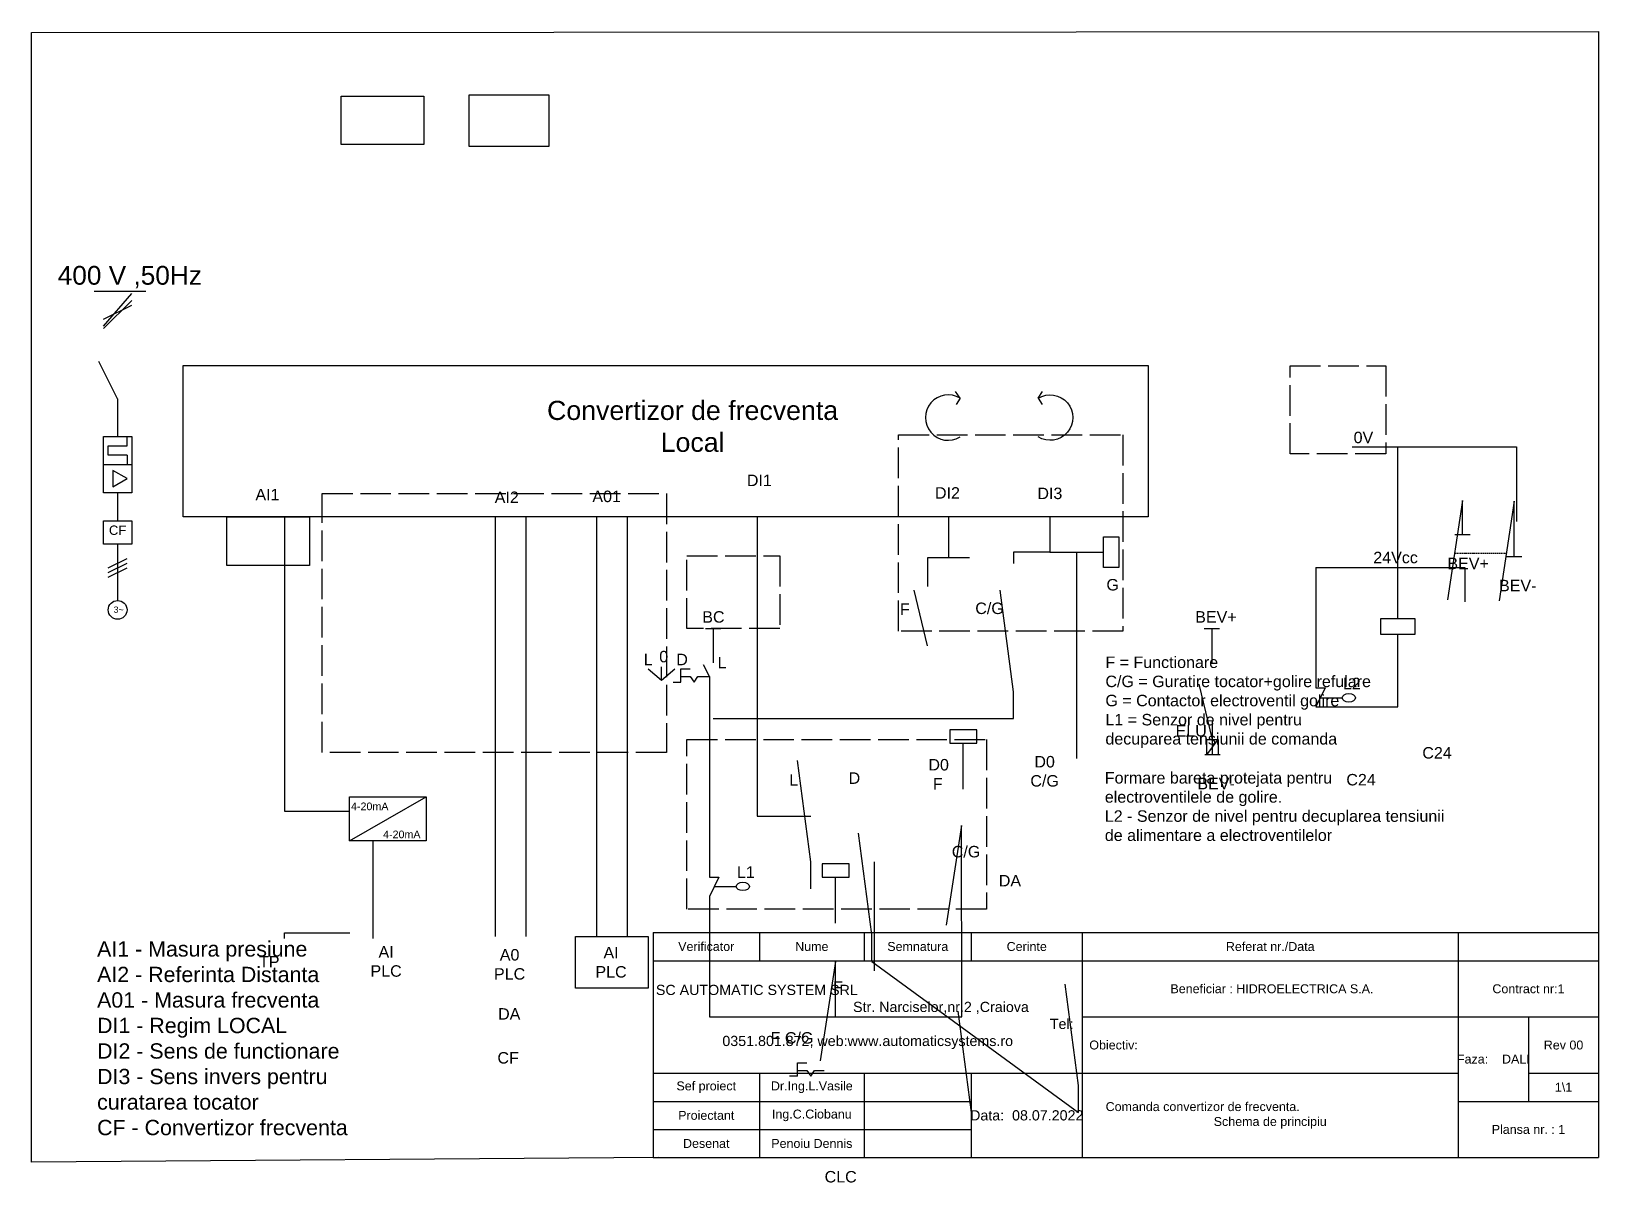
# Model space of a CAD drawing. Header units: inches. Extents: x -11 to 603, y -7 to 444.
import ezdxf

# ---------------------------------------------------------------- set-up
doc = ezdxf.new("R2010")
doc.units = ezdxf.units.IN
doc.header["$MEASUREMENT"] = 0
doc.linetypes.add('ACAD_ISO02W100', pattern=[15, 12, -3])
doc.linetypes.add('HIDDENX2', pattern=[0.75, 0.5, -0.25])
doc.styles.get("Standard").update_dxf_attribs({"font": 'arial.ttf'})

# ---------------------------------------------------------------- blocks, each defined once
blk = doc.blocks.new('*T2')
at = {"color": 0, "linetype": 'ByBlock', "lineweight": -2, "transparency": 16777216}
for p, q in [((0, 0), (370.69, 0)), ((0, 0), (0, -88.3)), ((41.62, 0), (41.62, -11.12)), ((82.77, 0), (82.77, -11.12)), ((124.7, 0), (124.7, -11.12)), ((168.22, 0), (168.22, -88.3)), ((315.65, 0), (315.65, -88.3)), ((370.69, 0), (370.69, -88.3)), ((0, -11.12), (370.69, -11.12)), ((168.22, -33.17), (370.69, -33.17)), ((343.17, -33.17), (343.17, -66.25)), ((0, -55.22), (315.65, -55.22)), ((41.62, -55.22), (41.62, -88.3)), ((82.77, -55.22), (82.77, -88.3)), ((124.7, -55.22), (124.7, -88.3)), ((343.17, -55.22), (370.69, -55.22)), ((0, -66.25), (124.7, -66.25)), ((315.65, -66.25), (370.69, -66.25)), ((0, -77.27), (124.7, -77.27)), ((0, -88.3), (370.69, -88.3))]:
    blk.add_line(p, q, dxfattribs=at)
at = {"color": 0, "transparency": 16777216}
for s, insert, char_height, width, attachment_point in [('Verificator', (20.81, -5.56), 3.5, 41.5022, 5), ('Nume', (62.2, -5.56), 3.5, 41.0327, 5), ('Semnatura', (103.74, -5.56), 3.5, 41.8082, 5), ('Cerinte', (146.46, -5.56), 3.5, 43.3942, 5), ('Referat nr./Data', (241.93, -5.56), 3.5, 147.3136, 5), ('SC AUTOMATIC SYSTEM SRL                                                                                                            Str. Narciselor,nr.2 ,Craiova                                                                                                                                                                                                                                                                                                                                           Tel: 0351.801.872, web:www.automaticsystems.ro', (84.11, -33.17), 4, 168.0973, 5), (' Beneficiar : HIDROELECTRICA S.A.', (241.93, -22.14), 3.5, 147.3136, 5), ('Contract nr:1', (343.17, -22.14), 3.5, 54.9189, 5), ('  Obiectiv:', (168.28, -44.19), 3.5, 147.3136, 4), ('Rev 00', (356.93, -44.19), 3.5, 27.3994, 5), ('Faza:    DALI', (329.41, -49.71), 3.5, 27.3994, 5), ('Sef proiect', (20.81, -60.73), 3.5, 41.5022, 5), ('Dr.Ing.L.Vasile', (62.2, -60.73), 3.5, 41.0327, 5), ('\\A1;1\\\\1', (356.93, -60.73), 3.5, 27.3994, 5), ('Comanda convertizor de frecventa.                                        Schema de principiu', (241.93, -71.76), 3.5, 147.3136, 5), ('Proiectant', (20.81, -71.76), 3.5, 41.5022, 5), ('Ing.C.Ciobanu', (62.2, -71.76), 3.5, 41.0327, 5), ('Data:  08.07.2022', (146.46, -71.76), 4, 43.3942, 5), ('Plansa nr. : 1', (343.17, -77.27), 3.5, 54.9189, 5), ('Desenat', (20.81, -82.78), 3.5, 41.5022, 5), ('Penoiu Dennis', (62.2, -82.78), 3.5, 41.0327, 5)]:
    blk.add_mtext(s, dxfattribs=dict(at, insert=insert, char_height=char_height, width=width, attachment_point=attachment_point))
blk = doc.blocks.new('rotate')
at = {"linetype": 'Continuous'}
for q in [(297.86, 321.99), (298.01, 318.56)]:
    blk.add_line((299.02, 320.19), q, dxfattribs=at)
blk.add_arc((295.9, 315.14), 5.93, 58.1704, 301.6717, dxfattribs=at)
blk = doc.blocks.new('Tranzistor')
at = {"linetype": 'Continuous'}
for p, q in [((46, 411), (51.5, 411)), ((47, 407.25, -71.65), (50, 410.75, -186.31)), ((47, 407), (50, 410, -85.97)), ((48.5, 411), (48.5, 411, -401.07)), ((47, 408), (50, 409.5))]:
    blk.add_line(p, q, dxfattribs=at)

msp = doc.modelspace()

# ---------------------------------------------------------------- linework, layer by layer
at = {"linetype": 'Continuous'}
for p, q in [((22.35, 300.15), (15, 314.85)), ((22.35, 300.15), (22.35, 285.44)), ((352.62, 300.41, 6357.19), (352.62, 300.41, 6357.19)), ((352.62, 300.41, 6357.19), (352.62, 300.41, 6357.19)), ((352.62, 300.41, 6357.19), (352.62, 300.41, 6357.19)), ((352.62, 300.41, 6357.19), (352.62, 300.41, 6357.19)), ((26.03, 281.76), (26.03, 285.44)), ((26.03, 278.09), (26.03, 274.41)), ((16.84, 274.41), (27.87, 274.41)), ((22.35, 263.38), (22.35, 252.35)), ((74.94, 253.9, 6357.19), (74.94, 253.9, -3102.01)), ((87.73, 253.9, 6357.19), (87.73, 138.55, 6357.19)), ((170.35, 253.9, 6357.19), (170.35, 89.37, 6357.19)), ((182.35, 253.9, 6357.19), (182.35, 89.37, 6357.19)), ((210.1, 253.9, 6357.19), (210.1, 89.37, 6357.19)), ((222.1, 253.9, 6357.19), (222.1, 89.37, 6357.19)), ((22.35, 243.16), (22.35, 221.1)), ((18.68, 233.97), (26.03, 237.65)), ((18.68, 232.13), (26.03, 235.81)), ((18.68, 230.29), (26.03, 233.97)), ((113.27, 126.87, 6357.19), (143.35, 144.12, 6357.19)), ((87.73, 138.55, 6357.19), (113.27, 138.55, 6357.19)), ((122.35, 126.87, 6357.19), (122.35, 88.62, 6357.19)), ((132.85, 126.87, 6357.19), (132.85, 126.87, 4165.79)), ((87.73, 88.62, 6357.19), (87.73, 90.87, 8720.57)), ((87.73, 90.87, 8720.57), (113.35, 90.87, 8720.57))]:
    msp.add_line(p, q, dxfattribs=at)
for p, q in [((506.35, 281.37, 2919.73), (570.77, 281.37, 2919.73)), ((524.27, 213.87, 2919.73), (524.27, 281.37, 2919.73)), ((570.77, 281.37, 2919.73), (570.77, 252.12, 1630.65)), ((549.65, 260.39, 233.65), (543.73, 221.39, 3306.44)), ((549.65, 246.89, 233.65), (549.65, 260.39, 233.65)), ((569.91, 260.01, 233.65), (563.98, 221.01, 3306.44)), ((569.91, 238.24, 233.65), (569.91, 260.01, 233.65)), ((273.1, 253.9, 6357.19), (273.1, 136.62, 6357.19)), ((348.1, 253.9, 6357.19), (348.1, 237.87, 6357.19)), ((387.85, 253.9, 6357.19), (387.85, 240.12, 6357.19)), ((552.65, 246.89, 233.65), (546.65, 246.89, 233.65)), ((387.85, 240.12, 6357.19), (373.6, 240.12, 6357.19)), ((373.6, 240.12, 6357.19), (373.6, 235.62, 5841.52)), ((387.85, 240.12, 6357.19), (408.85, 240.12, 6357.19)), ((398.35, 240.12, 6357.19), (398.35, 159.12, 6357.19)), ((356.35, 237.87, 6357.19), (339.85, 237.87, 6357.19)), ((339.85, 237.87, 6357.19), (339.85, 226.62, 6357.19)), ((356.35, 237.87, 6357.19), (356.35, 237.87, 3263.41)), ((356.35, 237.87, 3263.41), (356.35, 237.87, 1845.61)), ((492.1, 234.12, 6357.19), (550.6, 234.12, 6357.19)), ((492.1, 234.12, 6357.19), (492.1, 186.87, 6357.19)), ((550.6, 234.12, 6357.19), (550.6, 234.12, 6328.69)), ((550.6, 234.12, 6328.69), (550.6, 220.62, 3478.31)), ((572.91, 238.24, 233.65), (566.91, 238.24, 233.65)), ((339.85, 203.37, 6958.79), (334.6, 225.12, 6357.19)), ((373.64, 185.37, 7990.07), (368.39, 225.12, 6357.19)), ((252.85, 210.12, 6357.19), (258.85, 210.12, 6357.19)), ((255.85, 210.12, 6357.19), (255.85, 196.62, 6357.19)), ((448.3, 210.13, 6357.19), (454.3, 210.13, 6357.19)), ((451.3, 210.13, 6357.19), (451.3, 196.63, 6357.19)), ((339.85, 203.37, 6357.19), (339.85, 203.37, 6958.79)), ((524.27, 179.37, 2919.73), (524.27, 207.87, 2919.73)), ((230.35, 194.37, 6357.19), (235.6, 189.87, 6357.19)), ((235.6, 189.87, 6357.19), (235.6, 195.12, 6357.19)), ((235.6, 189.87, 6357.19), (240.85, 194.37, 6357.19)), ((243.1, 189.12, 6357.19), (243.1, 194.37, 6357.19)), ((243.1, 194.37, 6357.19), (246.85, 194.37, 6357.19)), ((243.1, 191.37, 6357.19), (246.85, 191.37, 6357.19)), ((246.85, 191.37, 6357.19), (248.35, 189.12, 6357.19)), ((248.35, 189.12, 6357.19), (249.85, 191.37, 6357.19)), ((249.85, 191.37, 6357.19), (254.35, 191.37, 6357.19)), ((254.35, 191.37, 6357.19), (252.1, 195.87, 6357.19)), ((254.35, 191.37, 6357.19), (254.35, 112.62, 6357.19)), ((240.1, 189.12, 6357.19), (243.1, 189.12, 6357.19)), ((373.64, 174.87, 7990.07), (373.64, 185.37, 7990.07)), ((451.62, 166.63, 7345.08), (446.37, 188.38, 6743.48)), ((492.1, 186.87, 6357.19), (495.85, 186.87, 6357.19)), ((495.85, 186.87, 6357.19), (492.1, 179.37, 6357.19)), ((492.1, 179.37, 6357.19), (492.1, 179.37, 2919.73)), ((492.1, 179.37, 2919.73), (524.27, 179.37, 2919.73)), ((493.9, 182.97, 6357.19), (502.45, 182.97, 6357.19)), ((255.85, 174.87, 7990.07), (373.64, 174.87, 7990.07)), ((451.63, 160.63, 5970.24), (451.63, 174.13, 5970.24)), ((449.41, 160.62, 6743.48), (453.9, 166.63, 6743.48)), ((451.62, 166.63, 6743.48), (451.62, 166.63, 7345.08)), ((353.85, 147.14, 255.69), (353.85, 165.14, 255.69)), ((454.63, 160.63, 5970.24), (448.63, 160.63, 5970.24)), ((294.14, 118.63, 7990.07), (288.89, 158.38, 6357.19)), ((273.1, 136.62, 6357.19), (294.1, 136.62, 6357.19)), ((318.11, 90.13, 9622.95), (312.86, 129.88, 7990.07)), ((353.15, 132.88, 233.65), (347.23, 93.88, 3306.44)), ((353.35, 57.87, 3306.44), (353.15, 132.88, 233.65)), ((294.14, 108.13, 7990.07), (294.14, 118.63, 7990.07)), ((294.14, 118.63, 11169.42), (294.14, 118.63, 8720.1)), ((318.96, 118.63, 11169.42), (318.96, 75.87, 11169.42)), ((254.35, 112.62, 6357.19), (258.1, 112.62, 6357.19)), ((258.1, 112.62, 6357.19), (254.35, 105.12, 6357.19)), ((303.77, 94.62, 3306.44), (303.77, 112.62, 3306.44)), ((254.35, 105.12, 6357.19), (254.35, 57.87, 3306.44)), ((256.3, 109.02, 6357.19), (264.85, 109.02, 6357.19)), ((318.11, 79.63, 8719.34), (318.11, 90.13, 9622.95)), ((303.77, 79.62, 3306.44), (297.85, 40.62, 6357.19)), ((303.77, 57.87, 3306.44), (303.77, 79.62, 3306.44)), ((318.11, 79.63, 8719.34), (399.14, 20.45, 12110.58)), ((399.14, 30.95, 13014.19), (393.89, 70.7, 11381.31)), ((254.35, 57.87, 3306.44), (353.35, 57.87, 3306.44)), ((357.18, 20.41, 13617.98), (351.93, 60.16, 11985.1)), ((288.85, 34.62, 6357.19), (288.85, 39.87, 6357.19)), ((288.85, 39.87, 6357.19), (292.6, 39.87, 6357.19)), ((288.85, 36.87, 6357.19), (292.6, 36.87, 6357.19)), ((292.6, 36.87, 6357.19), (294.1, 34.62, 6357.19)), ((294.1, 34.62, 6357.19), (295.6, 36.87, 6357.19)), ((295.6, 36.87, 6357.19), (299.35, 36.87, 6357.19)), ((288.85, 34.62, 6357.19), (285.81, 34.62, 6357.19)), ((399.14, 20.45, 12110.58), (399.14, 30.95, 13014.19)), ((357.18, 9.91, 12714.38), (357.18, 20.41, 13617.98))]:
    msp.add_line(p, q)
at = {"linetype": 'HIDDENX2'}
msp.add_line((546.5, 239.63, 1869.4), (566.56, 239.63, 1869.4), dxfattribs=at)
msp.add_lwpolyline([(234.4, 2.73), (-11.49, 0.96), (-11.49, 443.77), (603.01, 444.25), (603.01, 91.02)])
at = {"linetype": 'Continuous'}
for points, elevation in [([(109.94, 418.86), (142.41, 418.86), (142.41, 399.83), (109.94, 399.83)], -12561.21), ([(160.14, 419.37), (191.35, 419.37), (191.35, 399.12), (160.14, 399.12)], -12561.21), ([(48.1, 313.26), (426.39, 313.26), (426.39, 253.9), (48.1, 253.9)], 6357.19), ([(65.12, 253.9), (97.6, 253.9), (97.6, 234.87), (65.12, 234.87)], -3102.01), ([(113.27, 144.12), (143.35, 144.12), (143.35, 126.87), (113.27, 126.87)], 6357.19), ([(201.85, 89.37), (230.35, 89.37), (230.35, 69.12), (201.85, 69.12)], 6357.19)]:
    msp.add_lwpolyline(points, close=True, dxfattribs=dict(at, elevation=elevation))
at = {"linetype": 'ACAD_ISO02W100'}
for points in [[(482.01, 313.08), (519.51, 313.08), (519.51, 278.58), (482.01, 278.58)], [(328.51, 286.08), (416.51, 286.08), (416.51, 209.08), (328.51, 209.08)], [(102.51, 263.08), (237.51, 263.08), (237.51, 161.58), (102.51, 161.58)], [(245.51, 238.58), (282.01, 238.58), (282.01, 210.08), (245.51, 210.08)], [(245.51, 166.58), (363.01, 166.58), (363.01, 100.08), (245.51, 100.08)]]:
    msp.add_lwpolyline(points, close=True, dxfattribs=at)
at = {"linetype": 'Continuous'}
for points in [[(16.84, 285.44), (27.87, 285.44), (27.87, 263.38), (16.84, 263.38)], [(26.03, 268.9), (20.51, 272.08), (20.51, 265.71)], [(16.84, 252.35), (27.87, 252.35), (27.87, 243.16), (16.84, 243.16)]]:
    msp.add_lwpolyline(points, close=True, dxfattribs=at)
msp.add_lwpolyline([(26.03, 278.09), (18.68, 278.09), (18.68, 281.76), (26.03, 281.76)], dxfattribs=at)
for points, elevation in [([(408.85, 246.12), (414.85, 246.12), (414.85, 234.12), (408.85, 234.12)], 6357.19), ([(517.52, 207.87), (531.1, 207.87), (531.1, 213.87), (517.52, 213.87)], 2919.73), ([(348.68, 165.14), (359.18, 165.14), (359.18, 170.39), (348.68, 170.39)], 255.69), ([(449.41, 166.63), (453.9, 166.63), (453.9, 160.62), (449.41, 160.62)], 6743.48), ([(298.6, 112.62), (309.1, 112.62), (309.1, 117.87), (298.6, 117.87)], 3306.44)]:
    msp.add_lwpolyline(points, close=True, dxfattribs=dict(elevation=elevation))
msp.add_circle((22.35, 217.43), 3.68, dxfattribs=at)
for centre in [(505.07, 182.97, 6357.19), (267.47, 109.02, 6357.19)]:
    msp.add_ellipse(centre, major_axis=(-2.62, 0), ratio=0.628571)

# ---------------------------------------------------------------- block references
for name, p, xscale, yscale, zscale in [('Tranzistor', (-155.95, -1168.59), 3.676442841485226, 3.676442841485226, 3.676442841485226), ('rotate', (-95.9, -179.88, 6357.19), 1.5, 1.5, 1.5), ('rotate', (831.81, -179.88, 6357.19), -1.5, 1.5, 1.5)]:
    msp.add_blockref(name, p, dxfattribs=dict(at, xscale=xscale, yscale=yscale, zscale=zscale))
msp.add_blockref('*T2', (232.32, 91.02))

# ---------------------------------------------------------------- texts
for s, width, gutter_width, heights, insert, char_height, attachment_point in [('\\pxqc;400 V ,50Hz', 84.2802, 2.45, [3.81], (-15.02, 352.28), 7.3529, 1), ('\\pxqc;Convertizor de frecventa\\PLocal', 495.1954, 1.5, [0], (247.77, 289.35, 6357.19), 7.5, 5), ('\\pxqc;DI1', 21.8425, 1.5, [0], (273.94, 268.22, 6013.39), 4.5, 5), ('\\pxqc;AI1', 21.8425, 1.5, [4.52], (81.09, 262.64, 6357.15), 4.5, 5), ('\\pxqc;A01', 21.8425, 1.5, [0], (214.07, 261.91, 6357.15), 4.5, 5), ('\\pxqc;DI2', 21.8425, 1.5, [0], (347.7, 263.3, 6357.15), 4.5, 5), ('\\pxqc;DI3', 21.8425, 1.5, [4.52], (387.85, 263.09, 6357.15), 4.5, 5), ('\\pxqc;AI2', 21.8425, 1.5, [0], (174.91, 261.59, 6357.15), 4.5, 5), ('\\pxqc;CF', 7.3529, 3.68, [0], (18.68, 250.51), 3.676, 1), ('\\pxqc;4-20mA', 25.5, 1.5, [0], (108.44, 141.91, 6357.19), 3, 1), ('\\pxqc;4-20mA', 25.5, 1.5, [0], (121.01, 130.92, 6357.19), 3, 1), ('TP', 24, 1.5, [0], (77.79, 81.75, 6357.19), 4.5, 1), ('\\pxqc;AI\\PPLC', 24, 1.5, [0], (115.6, 85.62, 6357.19), 4.5, 1), ('\\pxqc;A0\\PPLC', 20.25, 1.5, [0], (165.9, 84.48, 6357.19), 4.5, 1), ('\\pxqc;AI\\PPLC', 21, 1.5, [0], (205.3, 85.29, 6357.19), 4.5, 1)]:
    msp.add_mtext_dynamic_manual_height_columns(s, width=width, gutter_width=gutter_width, heights=heights, dxfattribs=dict(at, insert=insert, char_height=char_height, attachment_point=attachment_point))
at = {"attachment_point": 1}
for s, width, gutter_width, heights, insert, char_height in [('0V', 5.25, 1.5, [0], (506.95, 287.29, 2919.73), 4.5), ('24Vcc', 5.25, 1.5, [0], (514.66, 240.23, 6357.19), 4.5), ('BEV+', 10.5, 1.5, [0], (543.71, 237.88, 620.59), 4.5), ('G', 8.25, 1.5, [0], (410.02, 229.55, 6357.19), 4.5), ('BEV-', 10.5, 1.5, [0], (563.96, 229.23, 620.59), 4.5), ('BC', 10.5, 1.5, [0], (251.57, 216.93, 6357.19), 4.5), ('F', 7.5, 1.5, [0], (329.05, 219.98, 6357.19), 4.5), ('C/G', 7.5, 1.5, [0], (358.61, 220.31, 6357.19), 4.5), ('BEV+', 10.5, 1.5, [0], (444.83, 216.94, 6357.19), 4.5), ('L', 7.5, 1.5, [0], (228.63, 200.24, 6357.19), 4.5), ('0', 7.5, 1.5, [0], (234.7, 201.38, 6357.19), 4.5), ('D', 7.5, 1.5, [0], (241.38, 200.24, 6357.19), 4.5), ('L', 7.5, 1.5, [0], (257.55, 199.02, 6357.19), 4.5), ('L2', 5.25, 1.5, [0], (502.74, 190.84, 6357.19), 4.5), ('ELU', 5.25, 1.5, [0], (437.15, 172.3, 6357.19), 4.5), ('\\pxqc;D0\\PC/G', 13.8369, 1.5, [14.14], (378.87, 160.17, 6357.19), 4.5), ('C24', 9, 1.5, [0], (533.89, 163.65, 6357.19), 4.5), ('D', 7.5, 1.5, [0], (308.94, 153.74, 6357.19), 4.5), ('D0\\P F', 7.5, 1.5, [0], (340.23, 158.99, 6357.19), 4.5), ('L', 7.5, 1.5, [0], (285.69, 152.99, 6357.19), 4.5), ('BEV-', 10.5, 1.5, [0], (445.69, 151.62, 6357.19), 4.5), ('C24', 9, 1.5, [0], (504.09, 153.12, 6357.19), 4.5), ('C/G', 9, 1.5, [0], (349.4, 124.91, 3306.44), 4.5), ('L1', 5.25, 1.5, [0], (265.14, 116.89, 6357.19), 4.5), ('AI1 - Masura presiune\\PAI2 - Referinta Distanta\\PA01 - Masura frecventa\\PDI1 - Regim LOCAL\\PDI2 - Sens de functionare\\PDI3 - Sens invers pentru curatarea tocator\\PCF - Convertizor frecventa', 97.8952, 1, [0], (14.29, 87.52), 6), ('F', 9, 1.5, [0], (302.84, 71.77, 6357.19), 4.5), ('F C/G', 17.25, 1.5, [0], (278.38, 51.89, 6357.19), 4.5)]:
    msp.add_mtext_dynamic_manual_height_columns(s, width=width, gutter_width=gutter_width, heights=heights, dxfattribs=dict(at, insert=insert, char_height=char_height))
at = {"linetype": 'Continuous', "insert": (20.79, 218.75), "char_height": 2.451, "attachment_point": 1}
msp.add_mtext('3~', dxfattribs=at)
at = {"linetype": 'HIDDENX2', "lineweight": 211, "char_height": 4.5, "attachment_point": 1}
for s, width, gutter_width, insert in [('F = Functionare\\PC/G = Guratire tocator+golire refulare\\PG = Contactor electroventil golire\\PL1 = Senzor de nivel pentru \\Pdecuparea tensiunii de comanda', 132.5, 1, (409.63, 199.16)), ('Formare bareta protejata pentru\\Pelectroventilele de golire.\\PL2 - Senzor de nivel pentru decuplarea tensiunii \\Pde alimentare a electroventilelor ', 129, 1, (409.4, 153.86)), ('DA', 84, 1.5, (367.83, 113.53, 6357.19)), ('DA', 84, 1.5, (171.52, 61.3, 6357.19)), ('CF', 18.75, 1.5, (171.26, 44.08, 6357.19)), ('CLC', 18.75, 1.5, (299.54, -2.54, 6357.19))]:
    msp.add_mtext_dynamic_manual_height_columns(s, width=width, gutter_width=gutter_width, heights=[0], dxfattribs=dict(at, insert=insert))

doc.saveas('drawing.dxf')
